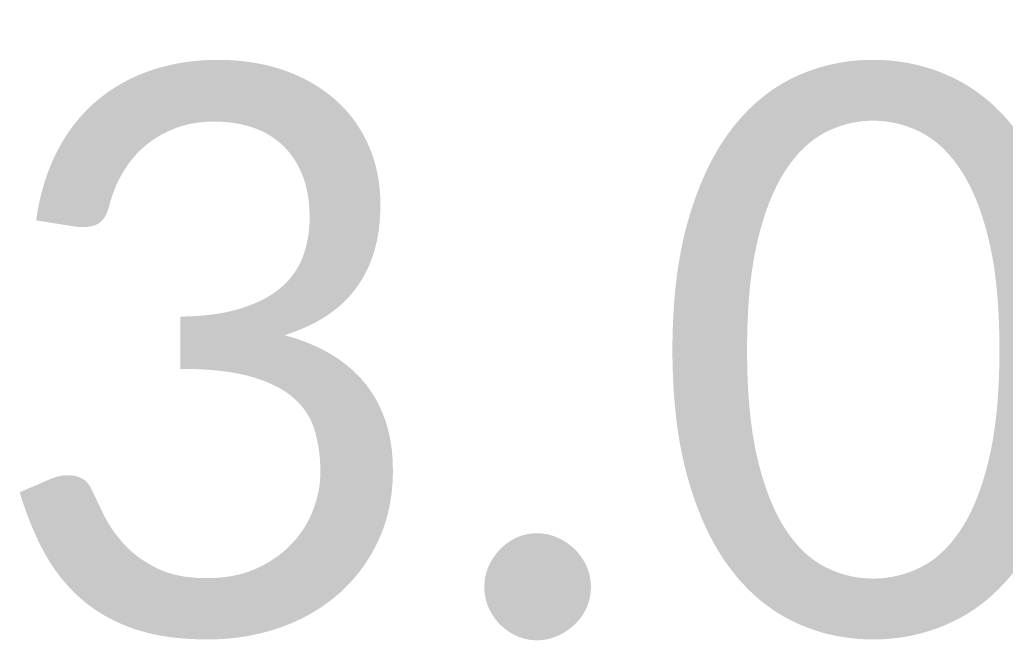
# Model space of a CAD drawing. Header units: millimetres. Extents: x -2729 to 15248, y -12439 to 5292.
# Drawn here: x 3188 to 3309.7, y -5922.7 to -5846.1 of the extents above; entities that cross this region are included whole.
import ezdxf

# ---------------------------------------------------------------- set-up
doc = ezdxf.new("R2010")
doc.units = ezdxf.units.MM
doc.styles.add('RSAG', font='comic.ttf', dxfattribs={"height": 25})

msp = doc.modelspace()

# ---------------------------------------------------------------- texts
at = {"color": 183, "insert": (3182.946393509166, -5851.822748594797), "char_height": 70, "attachment_point": 1, "style": 'RSAG'}
msp.add_mtext_dynamic_manual_height_columns('{\\fCalibri|b0|i0|c162|p34;3.00 tavan kotu\\fCalibri|b0|i0|c0|p34; }', width=1843, gutter_width=125, heights=[0], dxfattribs=at)

doc.saveas('drawing.dxf')
